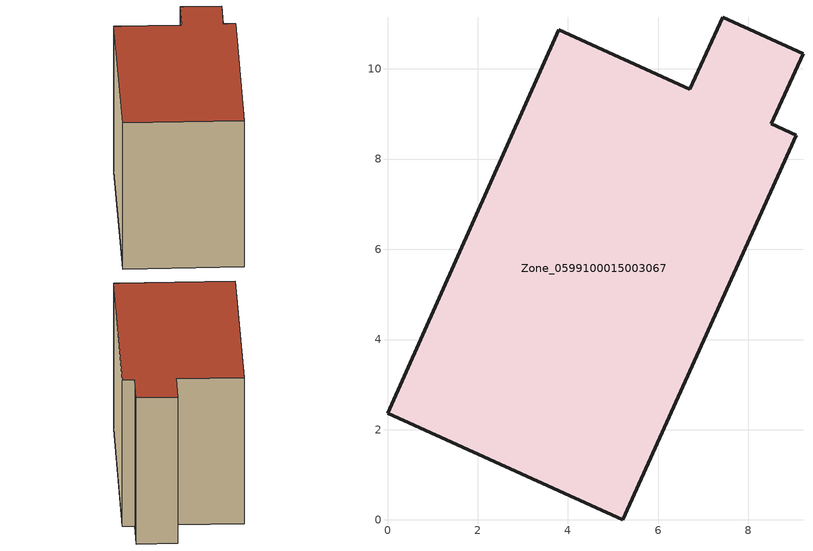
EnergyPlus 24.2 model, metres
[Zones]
Zone_0599100015003067
 floor ground (C_G): 5.21,0 0,2.37 3.79,10.87 6.7,9.55 7.43,11.15 9.21,10.34 8.5,8.78 9.06,8.52 z0.84
 wall outside (C_F): 8.5,8.78 9.21,10.34 7.43,11.15 6.7,9.55 3.79,10.87 0,2.37 5.21,0 9.06,8.52 8.5,8.78 z0.84:8.74
 roof outside (C_R): 5.21,0 9.06,8.52 8.5,8.78 9.21,10.34 7.43,11.15 6.7,9.55 3.79,10.87 0,2.37 z8.74
[BUILDING]
Pand.0599100015003067: North Axis=0; Terrain=City; Loads Convergence Tolerance Value=0.04; Temperature Convergence Tolerance Value=0.4; Solar Distribution=FullExterior; Maximum Number of Warmup Days=25; Minimum Number of Warmup Days=1
[Site:Location]
Rotterdam.The.Hague.AP_ZH_NLD Design_Conditions: Latitude=51.96; Longitude=4.45; Time Zone=1; Elevation=-4.5
[SITE:GROUNDTEMPERATURE:BUILDINGSURFACE]
18, 18, 18, 18, 18, 18, 18, 18, 18, 18, 18, 18
[MATERIAL] Thermal Absorptance=0.9; Solar Absorptance=0.7; Visible Absorptance=0.7
Name | Roughness | Thickness | Conductivity | Density | Specific Heat
G.TI.1965-1974 | MediumSmooth | 0.15 | 0.882353 | 540 | 1210
F.TI.1965-1974 | Rough | 0.3 | 0.697674 | 1920 | 840
R.TI.1965-1974 | MediumRough | 0.2 | 0.232558 | 1500 | 1000
[CONSTRUCTION]
C_G: G.TI.1965-1974
C_F: F.TI.1965-1974
C_R: R.TI.1965-1974
[ZONE]
Zone_0599100015003067: Type=1; Multiplier=1; Ceiling Height=Autocalculate; Volume=Autocalculate; Floor Area=autocalculate; Part of Total Floor Area=Yes
[ZONEINFILTRATION:DESIGNFLOWRATE]
Infil_Zone_0599100015003067: Zone or ZoneList or Space or SpaceList=Zone_0599100015003067; Schedule=AlwaysOn; Design Flow Rate Calculation Method=Flow/Area; Flow Rate per Floor Area=0.003; Constant Term Coefficient=1; Temperature Term Coefficient=0; Velocity Term Coefficient=0; Velocity Squared Term Coefficient=0
[HVACTEMPLATE:ZONE:IDEALLOADSAIRSYSTEM]
Zone_0599100015003067: Maximum Heating Supply Air Temperature=50; Minimum Cooling Supply Air Temperature=13; Maximum Heating Supply Air Humidity Ratio=0.0156; Minimum Cooling Supply Air Humidity Ratio=0.0077; Heating Limit=NoLimit; Cooling Limit=NoLimit; Dehumidification Control Type=ConstantSensibleHeatRatio; Cooling Sensible Heat Ratio=0.7; Dehumidification Setpoint=60; Humidification Control Type=None; Humidification Setpoint=30; Outdoor Air Method=None; Outdoor Air Flow Rate per Person=0.00944; Outdoor Air Flow Rate per Zone Floor Area=0; Outdoor Air Flow Rate per Zone=0; Demand Controlled Ventilation Type=None; Outdoor Air Economizer Type=NoEconomizer; Heat Recovery Type=None; Sensible Heat Recovery Effectiveness=0.7; Latent Heat Recovery Effectiveness=0.65
[ZONECONTROL:THERMOSTAT]
ThermostatControl_Zone_0599100015003067: Zone or ZoneList=Zone_0599100015003067; Control Type Schedule=DualSetpointControlType; Control 1=Thermostat_Zone_0599100015003067; Temperature Difference Between Cutout And Setpoint=0
[THERMOSTATSETPOINT:DUALSETPOINT]
Thermostat_Zone_0599100015003067: Heating Setpoint Temperature Schedule=HeatingSetpoint_Zone_0599100015003067; Cooling Setpoint Temperature Schedule=CoolingSetpoint_Zone_0599100015003067
[SCHEDULE:COMPACT]
HeatingSetpoint_Zone_0599100015003067: Through: 12/31, For: AllDays, Until: 24:00, 21
CoolingSetpoint_Zone_0599100015003067: Through: 12/31, For: AllDays, Until: 24:00, 24
DualSetpointControlType: Through: 12/31, For: AllDays, Until: 24:00, 4
AlwaysOn: Through: 12/31, For: AllDays, Until: 24:00, 1
